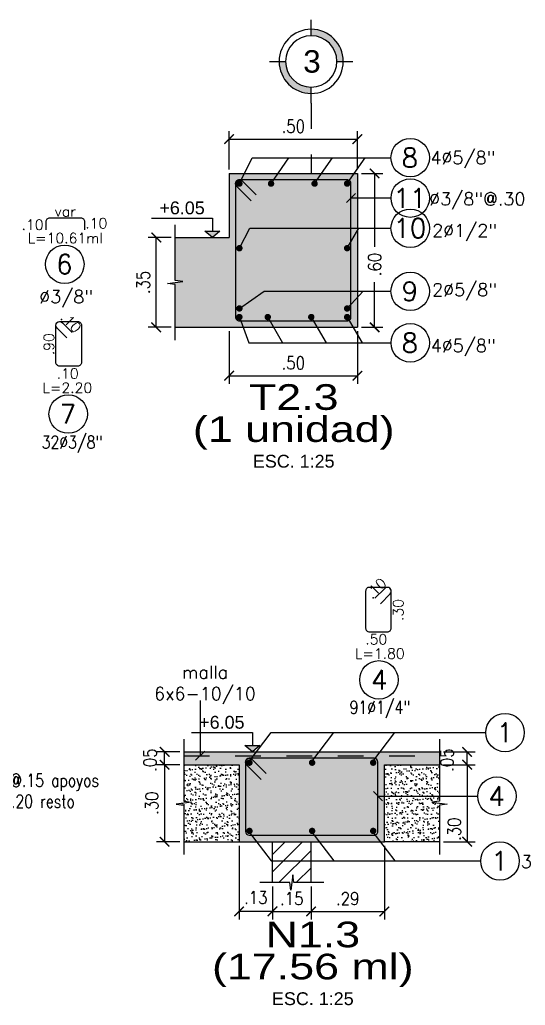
# Model space of a CAD drawing. Header units: millimetres. Extents: x -7.7 to 39.8, y -25.2 to 13.5.
# Drawn here: x 30.52 to 32.491, y 4.651 to 8.492 of the extents above; entities that cross this region are included whole.
import ezdxf
from ezdxf.enums import TextEntityAlignment as Align

# ---------------------------------------------------------------- set-up
doc = ezdxf.new("R2010")
doc.units = ezdxf.units.MM
doc.header["$LTSCALE"] = 0.05
doc.linetypes.add('DASHDOT2', pattern=[12.7, 6.35, -3.175, 0, -3.175])
for name, color, linetype in [('ACHURADO', 1, 'Continuous'), ('ACOTADO', 2, 'Continuous'), ('CONT_CORTE', 4, 'Continuous'), ('EJES', 1, 'DASHDOT2'), ('TEXTO_REFUERZO', 3, 'Continuous'), ('TITULOS', 1, 'Continuous'), ('TXT_IND', 2, 'Continuous')]:
    doc.layers.add(name, color=color, linetype=linetype)
doc.styles.add('ACOTAMIENTOS', font='romans.shx', dxfattribs={"width": 0.85})
doc.styles.add('ARIAL', font='arial.ttf')
doc.styles.get("Standard").update_dxf_attribs({"font": 'romans.shx'})
doc.dimstyles.new('ACOTA_25', dxfattribs={"dimscale": 0.025, "dimtxt": 2, "dimasz": 1.5, "dimexe": 1.25, "dimexo": 0.625, "dimgap": 1, "dimtad": 1, "dimzin": 4, "dimdsep": 46, "dimtxsty": 'ACOTAMIENTOS', "dimblk1": 'ARCHTICK', "dimblk2": 'ARCHTICK', "dimsah": 1, "dimcen": 1.5, "dimclrd": 1, "dimclre": 1, "dimclrt": 256, "dimadec": 0, "dimazin": 0, "dimtfac": 1, "dimtofl": 0, "dimtmove": 2, "dimatfit": 3, "dimldrblk": 'ARCHTICK', "dimfxl": 0, "dimtolj": 1, "dimtzin": 0, "dimarcsym": 0})

# ---------------------------------------------------------------- blocks, each defined once
blk = doc.blocks.new('_ARCHTICK')
at = {"color": 0, "linetype": 'ByBlock', "const_width": 0.15}
blk.add_lwpolyline([(-0.5, -0.5), (0.5, 0.5)], dxfattribs=at)
blk = doc.blocks.new('*D197')
at = {"layer": 'ACOTADO', "color": 1, "lineweight": -2}
for p, q in [((31.1447, 5.5886), (31.0541, 5.5886)), ((31.0853, 5.5886), (31.0853, 5.2886)), ((31.1447, 5.2886), (31.0541, 5.2886))]:
    blk.add_line(p, q, dxfattribs=at)
at = {"layer": 'DEFPOINTS', "color": 0}
for p in [(31.1604, 5.5886), (31.0853, 5.2886), (31.1604, 5.2886)]:
    blk.add_point(p, dxfattribs=at)
at = {"layer": 'ACOTADO', "color": 1, "lineweight": -2, "xscale": 0.03750000000000001, "yscale": 0.03750000000000001, "zscale": 0.03750000000000001}
for p, rotation in [((31.0853, 5.5886), 90), ((31.0853, 5.2886), 270)]:
    blk.add_blockref('_ARCHTICK', p, dxfattribs=dict(at, rotation=rotation))
at = {"layer": 'ACOTADO', "insert": (31.0353, 5.4386), "char_height": 0.05, "attachment_point": 5, "rotation": 90, "style": 'ACOTAMIENTOS'}
blk.add_mtext('\\A1;.30', dxfattribs=at)
blk = doc.blocks.new('*D198')
at = {"layer": 'ACOTADO', "color": 1, "lineweight": -2}
for p, q in [((31.1447, 5.6386), (31.0541, 5.6386)), ((31.0853, 5.5886), (31.0853, 5.6386)), ((31.1447, 5.5886), (31.0541, 5.5886))]:
    blk.add_line(p, q, dxfattribs=at)
at = {"layer": 'DEFPOINTS', "color": 0}
for p in [(31.0853, 5.6386), (31.1604, 5.6386), (31.1604, 5.5886)]:
    blk.add_point(p, dxfattribs=at)
at = {"layer": 'ACOTADO', "color": 1, "lineweight": -2, "xscale": 0.03750000000000001, "yscale": 0.03750000000000001, "zscale": 0.03750000000000001}
for p, rotation in [((31.0853, 5.6386), 90), ((31.0853, 5.5886), 270)]:
    blk.add_blockref('_ARCHTICK', p, dxfattribs=dict(at, rotation=rotation))
at = {"layer": 'ACOTADO', "insert": (31.0284, 5.6065), "char_height": 0.05, "attachment_point": 5, "rotation": 90, "style": 'ACOTAMIENTOS'}
blk.add_mtext('\\A1;.05', dxfattribs=at)
blk = doc.blocks.new('Nivel-elev')
at = {"layer": 'TXT_IND'}
blk.add_hatch(color=1, dxfattribs=at).paths.add_polyline_path([(-0.0585, 0.0506), (0.0585, 0.0506), (0, 0)])
for p, q in [((0, 0), (-0.0585, 0.0506)), ((-0.0585, 0.0506), (0.0585, 0.0506)), ((0.0585, 0.0506), (0, 0))]:
    blk.add_line(p, q, dxfattribs=at)
blk.add_lwpolyline([(-0.4759, 0.1507), (0, 0.1507), (0, 0.0506)], dxfattribs=at)
blk.add_attdef('+2.85', (-0.4759, 0.1706), '', height=0.0975, dxfattribs=at)
blk = doc.blocks.new('COTA25')
at = {"layer": 'TEXTO_REFUERZO', "color": 1}
blk.add_line((0, -0.0625), (0, 0.0625), dxfattribs=at)
at = {"layer": 'TEXTO_REFUERZO'}
blk.add_line((-0.0177, -0.0177), (0.0177, 0.0177), dxfattribs=at)
blk = doc.blocks.new('*D199')
at = {"layer": 'ACOTADO', "color": 1, "lineweight": -2}
for p, q in [((32.1723, 5.5886), (32.2955, 5.5886)), ((32.2643, 5.5886), (32.2643, 5.2886)), ((32.1723, 5.2886), (32.2955, 5.2886))]:
    blk.add_line(p, q, dxfattribs=at)
at = {"layer": 'DEFPOINTS', "color": 0}
for p in [(32.1567, 5.5886), (32.1567, 5.2886), (32.2643, 5.2886)]:
    blk.add_point(p, dxfattribs=at)
at = {"layer": 'ACOTADO', "color": 1, "lineweight": -2, "xscale": 0.03750000000000001, "yscale": 0.03750000000000001, "zscale": 0.03750000000000001}
for p, rotation in [((32.2643, 5.5886), 90), ((32.2643, 5.2886), 270)]:
    blk.add_blockref('_ARCHTICK', p, dxfattribs=dict(at, rotation=rotation))
at = {"layer": 'ACOTADO', "insert": (32.2143, 5.3373), "char_height": 0.05, "attachment_point": 5, "rotation": 90, "style": 'ACOTAMIENTOS'}
blk.add_mtext('\\A1;.30', dxfattribs=at)
blk = doc.blocks.new('*D200')
at = {"layer": 'ACOTADO', "color": 1, "lineweight": -2}
for p, q in [((32.1723, 5.6386), (32.2955, 5.6386)), ((32.2643, 5.5886), (32.2643, 5.6386)), ((32.1723, 5.5886), (32.2955, 5.5886))]:
    blk.add_line(p, q, dxfattribs=at)
at = {"layer": 'DEFPOINTS', "color": 0}
for p in [(32.1567, 5.6386), (32.2643, 5.6386), (32.1567, 5.5886)]:
    blk.add_point(p, dxfattribs=at)
at = {"layer": 'ACOTADO', "color": 1, "lineweight": -2, "xscale": 0.03750000000000001, "yscale": 0.03750000000000001, "zscale": 0.03750000000000001}
for p, rotation in [((32.2643, 5.6386), 90), ((32.2643, 5.5886), 270)]:
    blk.add_blockref('_ARCHTICK', p, dxfattribs=dict(at, rotation=rotation))
at = {"layer": 'ACOTADO', "insert": (32.1862, 5.6065), "char_height": 0.05, "attachment_point": 5, "rotation": 90, "style": 'ACOTAMIENTOS'}
blk.add_mtext('\\A1;.05', dxfattribs=at)
blk = doc.blocks.new('*D201')
at = {"layer": 'ACOTADO', "color": 1, "lineweight": -2}
for p, q in [((31.506, 5.1137), (31.506, 4.9858)), ((31.656, 5.1137), (31.656, 4.9858)), ((31.506, 5.0171), (31.656, 5.0171))]:
    blk.add_line(p, q, dxfattribs=at)
at = {"layer": 'DEFPOINTS', "color": 0}
for p in [(31.506, 5.1294), (31.656, 5.1294), (31.656, 5.0171)]:
    blk.add_point(p, dxfattribs=at)
at = {"layer": 'ACOTADO', "color": 1, "lineweight": -2, "xscale": 0.03750000000000001, "yscale": 0.03750000000000001, "zscale": 0.03750000000000001, "rotation": 180}
blk.add_blockref('_ARCHTICK', (31.506, 5.0171), dxfattribs=at)
at = {"layer": 'ACOTADO', "color": 1, "lineweight": -2, "xscale": 0.03750000000000001, "yscale": 0.03750000000000001, "zscale": 0.03750000000000001}
blk.add_blockref('_ARCHTICK', (31.656, 5.0171), dxfattribs=at)
at = {"layer": 'ACOTADO', "insert": (31.581, 5.0671), "char_height": 0.05, "attachment_point": 5, "style": 'ACOTAMIENTOS'}
blk.add_mtext('\\A1;.15', dxfattribs=at)
blk = doc.blocks.new('*D202')
at = {"layer": 'ACOTADO', "color": 1, "lineweight": -2}
for p, q in [((31.9417, 5.273), (31.9417, 4.9858)), ((31.656, 5.1137), (31.656, 4.9858)), ((31.656, 5.0171), (31.9417, 5.0171))]:
    blk.add_line(p, q, dxfattribs=at)
at = {"layer": 'DEFPOINTS', "color": 0}
for p in [(31.9417, 5.2886), (31.656, 5.1294), (31.9417, 5.0171)]:
    blk.add_point(p, dxfattribs=at)
at = {"layer": 'ACOTADO', "color": 1, "lineweight": -2, "xscale": 0.03750000000000001, "yscale": 0.03750000000000001, "zscale": 0.03750000000000001, "rotation": 180}
blk.add_blockref('_ARCHTICK', (31.656, 5.0171), dxfattribs=at)
at = {"layer": 'ACOTADO', "color": 1, "lineweight": -2, "xscale": 0.03750000000000001, "yscale": 0.03750000000000001, "zscale": 0.03750000000000001}
blk.add_blockref('_ARCHTICK', (31.9417, 5.0171), dxfattribs=at)
at = {"layer": 'ACOTADO', "insert": (31.7988, 5.0671), "char_height": 0.05, "attachment_point": 5, "style": 'ACOTAMIENTOS'}
blk.add_mtext('\\A1;.29', dxfattribs=at)
blk = doc.blocks.new('*D203')
at = {"layer": 'ACOTADO', "color": 1, "lineweight": -2}
for p, q in [((31.3754, 5.273), (31.3754, 4.9858)), ((31.506, 5.1137), (31.506, 4.9858)), ((31.506, 5.0171), (31.3754, 5.0171))]:
    blk.add_line(p, q, dxfattribs=at)
at = {"layer": 'DEFPOINTS', "color": 0}
for p in [(31.3754, 5.2886), (31.506, 5.1294), (31.3754, 5.0171)]:
    blk.add_point(p, dxfattribs=at)
at = {"layer": 'ACOTADO', "color": 1, "lineweight": -2, "xscale": 0.03750000000000001, "yscale": 0.03750000000000001, "zscale": 0.03750000000000001, "rotation": 180}
blk.add_blockref('_ARCHTICK', (31.3754, 5.0171), dxfattribs=at)
at = {"layer": 'ACOTADO', "color": 1, "lineweight": -2, "xscale": 0.03750000000000001, "yscale": 0.03750000000000001, "zscale": 0.03750000000000001}
blk.add_blockref('_ARCHTICK', (31.506, 5.0171), dxfattribs=at)
at = {"layer": 'ACOTADO', "insert": (31.4407, 5.0712), "char_height": 0.05, "attachment_point": 5, "style": 'ACOTAMIENTOS'}
blk.add_mtext('\\A1;.13', dxfattribs=at)
blk = doc.blocks.new('Titulos')
at = {"layer": 'TITULOS', "color": 1, "style": 'ARIAL', "width": 1.25}
blk.add_attdef('TITULO_1', text='', height=0.2, dxfattribs=at).set_placement((0, 0.25), align=Align.MIDDLE_CENTER)
at = {"layer": 'TITULOS', "style": 'ARIAL', "width": 1.25}
blk.add_attdef('TITULO_2', text='', height=0.2, dxfattribs=at).set_placement((0, 0), align=Align.MIDDLE_CENTER)
at = {"layer": 'TITULOS', "color": 2, "width": 1.25}
for tag, p in [('ESCALA_1', (0, -0.2505)), ('ESCALA_2', (0, -0.4083))]:
    blk.add_attdef(tag, text='', height=0.1, dxfattribs=at).set_placement(p, align=Align.MIDDLE_CENTER)
blk = doc.blocks.new('EJE')
at = {"layer": 'EJES', "linetype": 'Continuous'}
for points in [[(-0.25, 0), (-0.2, 0, -0.414214), (0, 0.2), (0, 0.25, 0.414214)], [(0.25, 0), (0.2, 0, -0.414214), (0, -0.2), (0, -0.25, 0.414214)]]:
    blk.add_hatch(color=256, dxfattribs=at).paths.add_polyline_path(points)
at = {"layer": 'EJES', "color": 1, "linetype": 'Continuous'}
for p, q in [((0, 0.2), (0, 0.325)), ((-0.2, 0), (-0.325, 0)), ((0.325, 0), (0.2, 0)), ((0, -0.325), (0, -0.2))]:
    blk.add_line(p, q, dxfattribs=at)
at = {"layer": 'EJES', "color": 3, "linetype": 'Continuous'}
for radius in [0.25, 0.2]:
    blk.add_circle((0, 0), radius, dxfattribs=at)
at = {"layer": 'EJES', "color": 4, "linetype": 'Continuous', "style": 'ARIAL'}
blk.add_attdef('EJE', text='', height=0.175, dxfattribs=at).set_placement((0, 0), align=Align.MIDDLE_CENTER)
blk = doc.blocks.new('*D271')
at = {"layer": 'DEFPOINTS', "color": 0}
for p in [(31.0525, 7.643), (31.126, 7.643), (31.126, 7.293)]:
    blk.add_point(p, dxfattribs=at)
at = {"layer": 'TXT_IND', "color": 1, "lineweight": -2}
for p, q in [((31.1104, 7.643), (31.0213, 7.643)), ((31.0525, 7.293), (31.0525, 7.643)), ((31.1104, 7.293), (31.0213, 7.293))]:
    blk.add_line(p, q, dxfattribs=at)
at = {"layer": 'TXT_IND', "color": 1, "lineweight": -2, "xscale": 0.03750000000000001, "yscale": 0.03750000000000001, "zscale": 0.03750000000000001}
for p, rotation in [((31.0525, 7.643), 90), ((31.0525, 7.293), 270)]:
    blk.add_blockref('_ARCHTICK', p, dxfattribs=dict(at, rotation=rotation))
at = {"layer": 'TXT_IND', "insert": (31.0025, 7.468), "char_height": 0.05, "attachment_point": 5, "rotation": 90, "style": 'ACOTAMIENTOS'}
blk.add_mtext('\\A1;.35', dxfattribs=at)
blk = doc.blocks.new('*D272')
at = {"layer": 'DEFPOINTS', "color": 0}
for p in [(31.8367, 8.0262), (31.3367, 7.893), (31.8367, 7.893)]:
    blk.add_point(p, dxfattribs=at)
at = {"layer": 'TXT_IND', "color": 1, "lineweight": -2}
for p, q in [((31.3367, 7.9086), (31.3367, 8.0574)), ((31.8367, 7.9086), (31.8367, 8.0574)), ((31.3367, 8.0262), (31.8367, 8.0262))]:
    blk.add_line(p, q, dxfattribs=at)
at = {"layer": 'TXT_IND', "color": 1, "lineweight": -2, "xscale": 0.03750000000000001, "yscale": 0.03750000000000001, "zscale": 0.03750000000000001, "rotation": 180}
blk.add_blockref('_ARCHTICK', (31.3367, 8.0262), dxfattribs=at)
at = {"layer": 'TXT_IND', "color": 1, "lineweight": -2, "xscale": 0.03750000000000001, "yscale": 0.03750000000000001, "zscale": 0.03750000000000001}
blk.add_blockref('_ARCHTICK', (31.8367, 8.0262), dxfattribs=at)
at = {"layer": 'TXT_IND', "insert": (31.5867, 8.0762), "char_height": 0.05, "attachment_point": 5, "style": 'ACOTAMIENTOS'}
blk.add_mtext('\\A1;.50', dxfattribs=at)
blk = doc.blocks.new('*D273')
at = {"layer": 'DEFPOINTS', "color": 0}
for p in [(31.3367, 7.293), (31.8367, 7.293), (31.8367, 7.1045)]:
    blk.add_point(p, dxfattribs=at)
at = {"layer": 'TXT_IND', "color": 1, "lineweight": -2}
for p, q in [((31.3367, 7.2774), (31.3367, 7.0732)), ((31.8367, 7.2774), (31.8367, 7.0732)), ((31.3367, 7.1045), (31.8367, 7.1045))]:
    blk.add_line(p, q, dxfattribs=at)
at = {"layer": 'TXT_IND', "color": 1, "lineweight": -2, "xscale": 0.03750000000000001, "yscale": 0.03750000000000001, "zscale": 0.03750000000000001, "rotation": 180}
blk.add_blockref('_ARCHTICK', (31.3367, 7.1045), dxfattribs=at)
at = {"layer": 'TXT_IND', "color": 1, "lineweight": -2, "xscale": 0.03750000000000001, "yscale": 0.03750000000000001, "zscale": 0.03750000000000001}
blk.add_blockref('_ARCHTICK', (31.8367, 7.1045), dxfattribs=at)
at = {"layer": 'TXT_IND', "insert": (31.5867, 7.1545), "char_height": 0.05, "attachment_point": 5, "style": 'ACOTAMIENTOS'}
blk.add_mtext('\\A1;.50', dxfattribs=at)
blk = doc.blocks.new('*D274')
at = {"layer": 'DEFPOINTS', "color": 0}
for p in [(31.8367, 7.893), (31.9039, 7.893), (31.8367, 7.293)]:
    blk.add_point(p, dxfattribs=at)
at = {"layer": 'TXT_IND', "color": 1, "lineweight": -2}
for p, q in [((31.8523, 7.893), (31.9352, 7.893)), ((31.9039, 7.893), (31.9039, 7.6062)), ((31.9039, 7.293), (31.9039, 7.4692)), ((31.8523, 7.293), (31.9352, 7.293))]:
    blk.add_line(p, q, dxfattribs=at)
at = {"layer": 'TXT_IND', "color": 1, "lineweight": -2, "xscale": 0.03750000000000001, "yscale": 0.03750000000000001, "zscale": 0.03750000000000001}
for p, rotation in [((31.9039, 7.893), 90), ((31.9039, 7.293), 270)]:
    blk.add_blockref('_ARCHTICK', p, dxfattribs=dict(at, rotation=rotation))
at = {"layer": 'TXT_IND', "insert": (31.9039, 7.5377), "char_height": 0.05, "attachment_point": 5, "rotation": 90, "style": 'ACOTAMIENTOS'}
blk.add_mtext('\\A1;.60', dxfattribs=at)

msp = doc.modelspace()

# ---------------------------------------------------------------- hatches: boundary and pattern name
at = {"layer": 'ACHURADO'}
h = msp.add_hatch(color=254, dxfattribs=at)
h.dxf.hatch_style = 1
h.paths.add_polyline_path([(31.8367, 7.893), (31.3367, 7.893), (31.3367, 7.643), (31.1266, 7.643), (31.1263, 7.476), (31.1563, 7.472), (31.0963, 7.4641), (31.1263, 7.46), (31.126, 7.293), (31.8367, 7.293)])
h = msp.add_hatch(color=254, dxfattribs=at)
h.dxf.hatch_style = 1
h.paths.add_polyline_path([(31.9417, 5.5886), (32.1567, 5.5886), (32.1567, 5.6386), (31.1604, 5.6386), (31.1604, 5.5886), (31.3754, 5.5886), (31.3754, 5.2886), (31.9417, 5.2886)])
h = msp.add_hatch(dxfattribs=at)
h.set_pattern_fill('AR-SAND', color=1, scale=0.0006, angle=360, style=0)
h.set_pattern_definition([(37.5, (-23.151078, 5.873202), (-0.000960019, 0.029364794), [0, -0.0231648, 0, -0.025908, 0, -0.024765]), (7.5, (-23.151078, 5.873202), (0.026971397, 0.043009506), [0, -0.0124968, 0, -0.0208788, 0, -0.008001]), (327.5, (-23.169823, 5.873202), (0.047459542, 8.6231e-05), [0, -0.00762, 0, -0.027432, 0, -0.035814]), (317.5, (-23.169823, 5.873202), (0.045813387, 0.01337576), [0, -0.00381, 0, -0.0179832, 0, -0.020574])])
h.paths.add_polyline_path([(31.3754, 5.5886), (31.1604, 5.5886), (31.1604, 5.4466), (31.1904, 5.4426), (31.1304, 5.4346), (31.1604, 5.4306), (31.1604, 5.2886), (31.3754, 5.2886)])
h = msp.add_hatch(dxfattribs=at)
h.set_pattern_fill('AR-SAND', color=1, scale=0.0006, angle=360, style=0)
h.set_pattern_definition([(37.5, (-23.168613, 5.873202), (-0.000960019, 0.029364794), [0, -0.0231648, 0, -0.025908, 0, -0.024765]), (7.5, (-23.168613, 5.873202), (0.026971397, 0.043009506), [0, -0.0124968, 0, -0.0208788, 0, -0.008001]), (327.5, (-23.187358, 5.873202), (0.047459542, 8.6231e-05), [0, -0.00762, 0, -0.027432, 0, -0.035814]), (317.5, (-23.18736, 5.873202), (0.045813387, 0.01337576), [0, -0.00381, 0, -0.0179832, 0, -0.020574])])
h.paths.add_polyline_path([(32.1567, 5.5886), (31.9417, 5.5886), (31.9417, 5.2886), (32.1567, 5.2886), (32.1567, 5.4306), (32.1867, 5.4346), (32.1267, 5.4426), (32.1567, 5.4466)])
h = msp.add_hatch(dxfattribs=at)
h.set_pattern_fill('ANSI31', color=256, scale=0.015, style=0)
h.set_pattern_definition([(45, (-23.151078, 5.406473), (-0.03367596, 0.03367596), [])])
h.paths.add_polyline_path([(31.656, 5.1294), (31.589, 5.1294), (31.585, 5.1594), (31.577, 5.0994), (31.573, 5.1294), (31.506, 5.1294), (31.506, 5.2886), (31.656, 5.2886)])

# ---------------------------------------------------------------- linework, layer by layer
for p, q in [((31.1604, 5.2886), (31.3754, 5.2886)), ((32.1567, 5.2886), (31.9417, 5.2886))]:
    msp.add_line(p, q, dxfattribs=at)
at = {"layer": 'CONT_CORTE'}
for p, q in [((31.3367, 7.893), (31.3367, 7.643)), ((31.3367, 7.893), (31.8367, 7.893)), ((31.1266, 7.643), (31.3367, 7.643)), ((31.126, 7.293), (31.8367, 7.293)), ((31.1604, 5.6386), (32.1567, 5.6386)), ((31.9417, 5.5886), (32.1567, 5.5886)), ((31.3754, 5.2886), (31.9417, 5.2886)), ((31.506, 5.1294), (31.506, 5.2886)), ((31.656, 5.1294), (31.656, 5.2886))]:
    msp.add_line(p, q, dxfattribs=at)
for points in [[(31.8367, 7.893), (31.8367, 7.893), (31.8367, 7.293)], [(31.1604, 5.5886), (31.3754, 5.5886), (31.3754, 5.2886)], [(31.9417, 5.2886), (31.9417, 5.5886), (31.9417, 5.5886)]]:
    msp.add_lwpolyline(points, dxfattribs=at)
at = {"layer": 'CONT_CORTE', "color": 1}
for points in [[(31.1259, 7.243), (31.1263, 7.46), (31.0963, 7.4641), (31.1563, 7.472), (31.1263, 7.476), (31.1267, 7.693)], [(31.1604, 5.6886), (31.1604, 5.4466), (31.1904, 5.4426), (31.1304, 5.4346), (31.1604, 5.4306), (31.1604, 5.2386)], [(32.1567, 5.6886), (32.1567, 5.4466), (32.1267, 5.4426), (32.1867, 5.4346), (32.1567, 5.4306), (32.1567, 5.2386)], [(31.706, 5.1294), (31.589, 5.1294), (31.585, 5.1594), (31.577, 5.0994), (31.573, 5.1294), (31.456, 5.1294)]]:
    msp.add_lwpolyline(points, dxfattribs=at)
at = {"layer": 'EJES', "ltscale": 0.2}
msp.add_line((31.6567, 8.1667), (31.6567, 7.893), dxfattribs=at)
at = {"layer": 'TEXTO_REFUERZO', "color": 1}
for p, q in [((31.4263, 7.9541), (31.9676, 7.9541)), ((31.4177, 7.679), (31.9676, 7.679)), ((31.4728, 7.4333), (31.9676, 7.4333)), ((31.4134, 7.2325), (31.9677, 7.2325))]:
    msp.add_line(p, q, dxfattribs=at)
at = {"layer": 'TEXTO_REFUERZO', "color": 1, "ltscale": 0.2}
msp.add_line((31.2238, 5.8386), (31.2238, 5.6236), dxfattribs=at)
at = {"layer": 'TEXTO_REFUERZO'}
msp.add_line((31.2062, 5.606), (31.2415, 5.6413), dxfattribs=at)
at = {"layer": 'TEXTO_REFUERZO', "color": 5}
for p, q in [((31.9017, 5.6136), (31.4154, 5.6136)), ((31.4004, 5.5986), (31.4004, 5.3286)), ((31.9167, 5.3291), (31.9167, 5.5986)), ((31.4154, 5.3136), (31.9017, 5.3136))]:
    msp.add_line(p, q, dxfattribs=at)
at = {"layer": 'TEXTO_REFUERZO', "color": 1}
for points in [[(31.3767, 7.853), (31.4263, 7.9541)], [(31.5001, 7.853), (31.57, 7.9541)], [(31.6698, 7.853), (31.7398, 7.9541)], [(31.7967, 7.853), (31.8666, 7.9541)], [(31.9677, 7.7966), (31.8117, 7.7966)], [(31.3767, 7.6012), (31.4177, 7.679)], [(31.7967, 7.6012), (31.8416, 7.679)], [(31.3767, 7.3665), (31.4728, 7.4333)], [(31.7967, 7.3665), (31.8591, 7.4333)], [(31.3767, 7.333), (31.4134, 7.2325)], [(31.4872, 7.333), (31.5452, 7.2325)], [(31.6569, 7.333), (31.7149, 7.2325)], [(31.7967, 7.333), (31.8547, 7.2325)], [(31.4109, 5.5966), (31.5006, 5.7138), (31.978, 5.7138)], [(31.6552, 5.5966), (31.7448, 5.7138), (32.2223, 5.7138)], [(31.8932, 5.5966), (31.9828, 5.7138), (32.3372, 5.7138)], [(31.9167, 5.4662), (32.3055, 5.4662)], [(31.4109, 5.3306), (31.5006, 5.2135), (31.9582, 5.2135)], [(31.6552, 5.3306), (31.7448, 5.2135), (32.2025, 5.2135)], [(31.8932, 5.3306), (31.9828, 5.2135), (32.3173, 5.2135)]]:
    msp.add_lwpolyline(points, dxfattribs=at)
at = {"layer": 'TEXTO_REFUERZO', "color": 5}
for points in [[(31.7967, 7.868), (31.3767, 7.868, 0.414214), (31.3617, 7.853), (31.3617, 7.333, 0.414214), (31.3767, 7.318), (31.7967, 7.318, 0.414214), (31.8117, 7.333), (31.8117, 7.853, 0.414214)], [(31.4417, 7.8092), (31.3873, 7.8636, 1), (31.3661, 7.8424), (31.4226, 7.7858), (31.3661, 7.8424, -1), (31.3873, 7.8636)], [(31.4804, 5.5548), (31.426, 5.6092, 1), (31.4047, 5.588), (31.4613, 5.5315), (31.4047, 5.588, -1), (31.426, 5.6092)]]:
    msp.add_lwpolyline(points, format="xyb", close=True, dxfattribs=at)
at = {"layer": 'TEXTO_REFUERZO', "color": 1, "const_width": 0.0125}
for points in [[(31.3704, 7.853, -1), (31.3829, 7.853, -1)], [(31.4938, 7.853, -1), (31.5063, 7.853, -1)], [(31.6635, 7.853, -1), (31.676, 7.853, -1)], [(31.7904, 7.853, -1), (31.8029, 7.853, -1)], [(31.3704, 7.6012, -1), (31.3829, 7.6012, -1)], [(31.7904, 7.6012, -1), (31.8029, 7.6012, -1)], [(31.3704, 7.3665, -1), (31.3829, 7.3665, -1)], [(31.7904, 7.3665, -1), (31.8029, 7.3665, -1)], [(31.3704, 7.333, -1), (31.3829, 7.333, -1)], [(31.481, 7.333, -1), (31.4935, 7.333, -1)], [(31.6506, 7.333, -1), (31.6631, 7.333, -1)], [(31.7904, 7.333, -1), (31.8029, 7.333, -1)], [(31.4097, 5.5966, -1), (31.4222, 5.5966, -1)], [(31.654, 5.5966, -1), (31.6665, 5.5966, -1)], [(31.8919, 5.5966, -1), (31.9044, 5.5966, -1)], [(31.4097, 5.3306, 1), (31.4222, 5.3306, 1)], [(31.654, 5.3306, 1), (31.6665, 5.3306, 1)], [(31.8919, 5.3306, 1), (31.9044, 5.3306, 1)]]:
    msp.add_lwpolyline(points, format="xyb", close=True, dxfattribs=at)
at = {"layer": 'TEXTO_REFUERZO', "color": 5}
for points in [[(30.6231, 7.6724), (30.6231, 7.7051, -0.414214), (30.6381, 7.7201), (30.7581, 7.7201, -0.414214), (30.7731, 7.7051), (30.7731, 7.6724)], [(30.7038, 7.2519), (30.6658, 7.2899, -0.668179), (30.6764, 7.3155), (30.7464, 7.3155, -0.414214), (30.7614, 7.3005), (30.7614, 7.1569, -0.414214), (30.7464, 7.1419), (30.6764, 7.1419, -0.414214), (30.6614, 7.1569), (30.6614, 7.3005, -0.668179), (30.687, 7.3111), (30.725, 7.2731)], [(31.9262, 6.2161), (31.9642, 6.2542, 0.668179), (31.9536, 6.2798), (31.8836, 6.2798, 0.414214), (31.8686, 6.2648), (31.8686, 6.1212, 0.414214), (31.8836, 6.1062), (31.9536, 6.1062, 0.414214), (31.9686, 6.1212), (31.9686, 6.2648, 0.668179), (31.943, 6.2754), (31.905, 6.2374)]]:
    msp.add_lwpolyline(points, format="xyb", dxfattribs=at)
at = {"layer": 'TEXTO_REFUERZO', "linetype": 'DASHDOT2', "ltscale": 0.25}
msp.add_lwpolyline([(31.1604, 5.6236), (32.1567, 5.6236)], dxfattribs=at)
at = {"layer": 'TEXTO_REFUERZO', "color": 3}
for centre in [(32.0426, 7.9541), (32.0427, 7.7966), (32.0426, 7.679), (30.696, 7.5387), (32.0426, 7.4333), (32.0427, 7.2325), (30.7095, 6.9551), (31.9205, 5.9193), (32.4122, 5.7138), (32.3805, 5.4662), (32.3923, 5.2135)]:
    msp.add_circle(centre, 0.075, dxfattribs=at)
at = {"layer": 'TEXTO_REFUERZO', "color": 5}
for centre, start, end in [((31.4154, 5.5986), 90, 180), ((31.9017, 5.5986), 360, 90), ((31.4154, 5.3286), 180, 270), ((31.9016, 5.3286), 270.0156, 1.5919)]:
    msp.add_arc(centre, 0.015, start, end, dxfattribs=at)

# ---------------------------------------------------------------- block references
at = {"layer": 'EJES'}
ref = msp.add_blockref('EJE', (31.6567, 8.3292), dxfattribs=dict(at, xscale=-0.5, yscale=0.5, zscale=0.5))
ref.add_attrib('EJE', '3', dxfattribs={"color": 4, "linetype": 'Continuous', "height": 0.0875, "style": 'ARIAL'}).set_placement((31.6595, 8.3292), align=Align.MIDDLE_CENTER)
at = {"layer": 'TEXTO_REFUERZO', "color": 5}
msp.add_blockref('COTA25', (31.8117, 7.7966), dxfattribs=at)
at = {"layer": 'TEXTO_REFUERZO', "color": 5, "xscale": -1}
msp.add_blockref('COTA25', (31.9167, 5.4662), dxfattribs=at)
at = {"layer": 'TITULOS'}
ref = msp.add_blockref('Titulos', (31.5885, 6.8964), dxfattribs=dict(at, xscale=0.5, yscale=0.5, zscale=0.5))
ref.add_attrib('TITULO_1', 'T2.3', dxfattribs={"color": 1, "height": 0.1, "style": 'ARIAL', "width": 1.25}).set_placement((31.5885, 7.0214), align=Align.MIDDLE_CENTER)
ref.add_attrib('TITULO_2', '(1 unidad)', dxfattribs={"height": 0.1, "style": 'ARIAL', "width": 1.25}).set_placement((31.5885, 6.8964), align=Align.MIDDLE_CENTER)
ref.add_attrib('ESCALA_1', 'ESC. 1:25', dxfattribs={"color": 2, "height": 0.05, "style": 'ARIAL'}).set_placement((31.5885, 6.7712), align=Align.MIDDLE_CENTER)
ref = msp.add_blockref('Titulos', (31.6629, 4.8022), dxfattribs=dict(at, xscale=0.5, yscale=0.5, zscale=0.5))
ref.add_attrib('TITULO_1', 'N1.3', dxfattribs={"color": 1, "height": 0.1, "style": 'ARIAL', "width": 1.25}).set_placement((31.6629, 4.9272), align=Align.MIDDLE_CENTER)
ref.add_attrib('TITULO_2', '(17.56 ml)', dxfattribs={"height": 0.1, "style": 'ARIAL', "width": 1.25}).set_placement((31.6629, 4.8022), align=Align.MIDDLE_CENTER)
ref.add_attrib('ESCALA_1', 'ESC. 1:25', dxfattribs={"color": 2, "height": 0.05, "style": 'ARIAL'}).set_placement((31.6629, 4.6769), align=Align.MIDDLE_CENTER)
at = {"layer": 'TXT_IND'}
ref = msp.add_blockref('Nivel-elev', (31.2717, 7.643), dxfattribs=dict(at, xscale=0.5, yscale=0.5, zscale=0.5))
ref.add_attrib('+2.85', '+6.05', dxfattribs={"height": 0.05, "style": 'ARIAL'}).set_placement((31.1532, 7.7184), align=Align.BOTTOM_CENTER)
ref = msp.add_blockref('Nivel-elev', (31.4274, 5.6386), dxfattribs=dict(at, xscale=0.5, yscale=0.5, zscale=0.5))
ref.add_attrib('+2.85', '+6.05', dxfattribs={"height": 0.05, "style": 'ARIAL'}).set_placement((31.3084, 5.714), align=Align.BOTTOM_CENTER)

# ---------------------------------------------------------------- texts
at = {"layer": 'TEXTO_REFUERZO', "color": 3}
for s, p in [('8', (32.0411, 7.9541)), ('11', (32.0412, 7.7966)), ('10', (32.0411, 7.679)), ('6', (30.6945, 7.5387)), ('9', (32.0411, 7.4333)), ('8', (32.0412, 7.2325)), ('7', (30.708, 6.9551)), ('4', (31.922, 5.9193)), ('1', (32.4107, 5.7138)), ('4', (32.379, 5.4662)), ('1', (32.3908, 5.2135))]:
    msp.add_text(s, height=0.075, dxfattribs=at).set_placement(p, align=Align.MIDDLE_CENTER)
at = {"layer": 'TEXTO_REFUERZO', "color": 2}
for s, p in [('4%%C5/8"', (32.1215, 7.9543)), ('%%C3/8"@.30', (32.1166, 7.7934)), ('2%%C1/2"', (32.1284, 7.6701)), ('2%%C5/8"', (32.1282, 7.4394)), ('%%C3/8"', (30.5966, 7.4122)), ('4%%C5/8"', (32.1227, 7.2217)), ('3%%C1/2"', (32.4741, 5.2108))]:
    msp.add_text(s, height=0.05, dxfattribs=at).set_placement(p, align=Align.MIDDLE_LEFT)
for s, p in [('var', (30.6981, 7.7445)), ('.10', (30.5703, 7.6929)), ('.10', (30.8191, 7.6984)), ('L=10.61ml', (30.6981, 7.6406)), ('.10', (30.7073, 7.113)), ('L=2.20', (30.706, 7.0573)), ('.50', (31.9103, 6.0773)), ('L=1.80', (31.924, 6.0216))]:
    msp.add_text(s, height=0.04, dxfattribs=at).set_placement(p, align=Align.MIDDLE_CENTER)
for s, rotation, p in [('.10', 315, (30.7203, 7.3119)), ('.90', 90, (30.6341, 7.2273)), ('.10', 45, (31.9097, 6.2761)), ('.30', 90, (31.9959, 6.1915))]:
    msp.add_text(s, height=0.04, rotation=rotation, dxfattribs=at).set_placement(p, align=Align.MIDDLE_CENTER)
at = {"layer": 'TEXTO_REFUERZO', "color": 2, "width": 0.8}
for s, p in [('32%%C3/8"', (30.6064, 6.8456)), ('91%%C1/4"', (31.8065, 5.8121))]:
    msp.add_text(s, height=0.05, dxfattribs=at).set_placement(p, align=Align.MIDDLE_LEFT)
for s, p in [('7%%C1/4"@.15 apoyos', (30.8294, 5.5279)), ('%%C1/4"@.20 resto', (30.7351, 5.4459))]:
    msp.add_text(s, height=0.05, dxfattribs=at).set_placement(p, align=Align.MIDDLE_RIGHT)
at = {"layer": 'TEXTO_REFUERZO', "color": 2, "insert": (31.2426, 5.824), "char_height": 0.05, "width": 0.77905, "attachment_point": 8}
msp.add_mtext('malla\\P6x6-10/10', dxfattribs=at)

# ---------------------------------------------------------------- dimensions: what is measured, and where the dimension line sits
at = {"layer": 'ACOTADO'}
for base, p1, p2, angle, picture, middle in [((31.0853, 5.6386), (31.1604, 5.5886), (31.1604, 5.6386), 90, '*D198', (31.0284, 5.6065)), ((32.2643, 5.6386), (32.1567, 5.5886), (32.1567, 5.6386), 90, '*D200', (32.1862, 5.6065)), ((32.2643, 5.2886), (32.1567, 5.5886), (32.1567, 5.2886), 90, '*D199', (32.2143, 5.3373)), ((31.3754, 5.0171), (31.506, 5.1294), (31.3754, 5.2886), 180, '*D203', (31.4407, 5.0712))]:
    dim = msp.add_linear_dim(base=base, p1=p1, p2=p2, angle=angle, dimstyle='ACOTA_25', dxfattribs=at)
    dim.commit()
    dim.dimension.update_dxf_attribs({"geometry": picture, "text_midpoint": middle, "dimtype": 160})
for base, p1, p2, angle, picture, middle in [((31.0853, 5.2886), (31.1604, 5.5886), (31.1604, 5.2886), 90, '*D197', (31.0353, 5.4386)), ((31.9417, 5.0171), (31.656, 5.1294), (31.9417, 5.2886), 180, '*D202', (31.7988, 5.0671))]:
    dim = msp.add_linear_dim(base=base, p1=p1, p2=p2, angle=angle, dimstyle='ACOTA_25', dxfattribs=at)
    dim.commit()
    dim.dimension.update_dxf_attribs({"geometry": picture, "text_midpoint": middle})
dim = msp.add_aligned_dim(p1=(31.506, 5.1294), p2=(31.656, 5.1294), distance=-0.1123, dimstyle='ACOTA_25', dxfattribs=at)
dim.commit()
dim.dimension.update_dxf_attribs({"geometry": '*D201', "text_midpoint": (31.581, 5.0671)})
at = {"layer": 'TXT_IND'}
for p1, p2, distance, picture, middle in [((31.3367, 7.893), (31.8367, 7.893), 0.1332, '*D272', (31.5867, 8.0762)), ((31.3367, 7.293), (31.8367, 7.293), -0.1885, '*D273', (31.5867, 7.1545))]:
    dim = msp.add_aligned_dim(p1=p1, p2=p2, distance=distance, dimstyle='ACOTA_25', override={"dimfxl": 0.18}, dxfattribs=at)
    dim.commit()
    dim.dimension.update_dxf_attribs({"geometry": picture, "text_midpoint": middle})
dim = msp.add_linear_dim(base=(31.9039, 7.893), p1=(31.8367, 7.293), p2=(31.8367, 7.893), angle=90, dimstyle='ACOTA_25', override={"dimfxl": 0.18}, dxfattribs=at)
dim.commit()
dim.dimension.update_dxf_attribs({"geometry": '*D274', "text_midpoint": (31.9039, 7.5377), "dimtype": 161})
dim = msp.add_linear_dim(base=(31.0525, 7.643), p1=(31.126, 7.293), p2=(31.126, 7.643), angle=90, dimstyle='ACOTA_25', override={"dimfxl": 0.18}, dxfattribs=at)
dim.commit()
dim.dimension.update_dxf_attribs({"geometry": '*D271', "text_midpoint": (31.0025, 7.468)})

doc.saveas('drawing.dxf')
